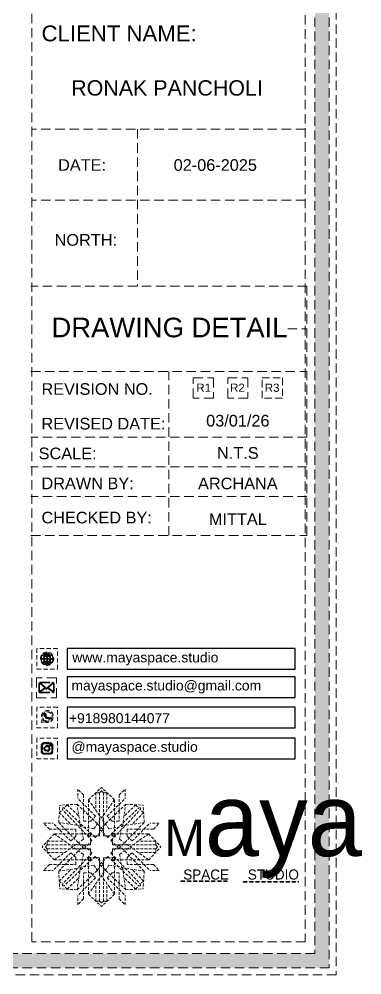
# Model space of a CAD drawing. Header units: millimetres. Extents: x 56222 to 3066687, y -650199 to -121287.
# Drawn here: x 140428.8 to 140465.2, y -185829.8 to -185728.4 of the extents above; entities that cross this region are included whole.
import ezdxf
from ezdxf.enums import TextEntityAlignment as Align

# ---------------------------------------------------------------- set-up
doc = ezdxf.new("R2010")
doc.units = ezdxf.units.MM
doc.header["$MEASUREMENT"] = 0
doc.linetypes.add('DASHEDX2', pattern=[1.5, 1, -0.5])
doc.layers.add('Dimension', color=10, linetype='DASHEDX2', lineweight=20)
doc.layers.add('NAME PLATE', color=7, linetype='Continuous', lineweight=25)
doc.styles.add('Arial', font='arial.ttf')
doc.styles.get("Standard").update_dxf_attribs({"font": 'arial.ttf', "height": 6})

# ---------------------------------------------------------------- blocks, each defined once
blk = doc.blocks.new('FSFSF')
at = {"color": 42, "lineweight": 5, "true_color": 0xe0ac11}
for p, q in [((28600.03, 143.51), (28600.03, 140.16)), ((28602.15, 141.41), (28600.03, 143.51)), ((28603.86, 139.69), (28608.58, 144.08)), ((28607.9, 142.22), (28606.58, 142.22)), ((28606.58, 142.22), (28606.58, 135.84)), ((28607.9, 142.22), (28608.58, 142.85)), ((28607.9, 142.22), (28607.9, 126.58)), ((28613.31, 139.69), (28608.58, 144.08)), ((28609.27, 142.22), (28608.59, 142.85)), ((28609.27, 142.22), (28609.27, 126.58)), ((28609.27, 142.22), (28610.59, 142.22)), ((28610.59, 142.22), (28610.59, 135.84)), ((28615.02, 141.41), (28617.14, 143.51)), ((28617.14, 143.51), (28617.14, 140.16)), ((28606.47, 133.76), (28600.03, 140.16)), ((28602.15, 141.41), (28602.15, 131.95)), ((28603.86, 126.58), (28603.86, 139.69)), ((28603.86, 139.69), (28608.58, 133.02)), ((28613.31, 139.69), (28608.59, 133.02)), ((28610.7, 133.76), (28617.14, 140.16)), ((28613.31, 126.58), (28613.31, 139.69)), ((28615.02, 141.41), (28615.02, 131.95)), ((28593.19, 131.45), (28593.54, 137.71)), ((28593.39, 135), (28594.56, 136.12)), ((28593.39, 135), (28597.6, 130.78)), ((28599.8, 138.06), (28593.54, 137.71)), ((28595.12, 136.69), (28594.53, 136.69)), ((28594.56, 136.12), (28594.56, 136.71)), ((28605.17, 124.98), (28594.56, 136.12)), ((28596.24, 137.86), (28595.12, 136.69)), ((28606.27, 126.08), (28595.12, 136.69)), ((28596.24, 137.86), (28600.47, 133.65)), ((28601.03, 130), (28599.8, 138.06)), ((28599.8, 138.05), (28608.58, 129.56)), ((28617.37, 138.05), (28608.59, 129.56)), ((28610.9, 126.08), (28622.05, 136.69)), ((28612.02, 124.98), (28622.62, 136.12)), ((28616.14, 130), (28617.37, 138.06)), ((28620.93, 137.86), (28616.7, 133.65)), ((28617.37, 138.06), (28623.63, 137.71)), ((28623.8, 135), (28619.59, 130.78)), ((28620.93, 137.86), (28622.05, 136.69)), ((28622.05, 136.69), (28622.64, 136.69)), ((28622.62, 136.12), (28622.62, 136.71)), ((28623.8, 135), (28622.62, 136.12)), ((28624, 131.45), (28623.65, 137.71)), ((28587.73, 131.22), (28591.08, 131.22)), ((28589.84, 129.1), (28587.73, 131.22)), ((28597.49, 124.78), (28591.08, 131.22)), ((28593.19, 131.45), (28601.69, 122.67)), ((28601.25, 130.22), (28593.19, 131.45)), ((28604.75, 131.95), (28602.15, 131.95)), ((28606.47, 133.76), (28604.75, 131.95)), ((28605.86, 129.18), (28608.58, 133.02)), ((28611.31, 129.18), (28608.59, 133.02)), ((28610.7, 133.76), (28612.42, 131.95)), ((28612.42, 131.95), (28615.02, 131.95)), ((28623.99, 131.45), (28615.5, 122.67)), ((28615.94, 130.22), (28624, 131.45)), ((28619.7, 124.78), (28626.1, 131.22)), ((28629.45, 131.22), (28626.1, 131.22)), ((28627.34, 129.1), (28629.45, 131.22)), ((28589.84, 129.1), (28599.29, 129.1)), ((28599.29, 126.5), (28599.29, 129.1)), ((28605.86, 129.18), (28601.03, 130)), ((28602.07, 125.39), (28601.25, 130.22)), ((28606.27, 126.08), (28608.58, 128.27)), ((28607.9, 128.92), (28608.58, 129.56)), ((28607.9, 128.92), (28608.58, 128.27)), ((28609.27, 128.92), (28608.59, 129.56)), ((28609.27, 128.92), (28608.59, 128.27)), ((28610.9, 126.08), (28608.59, 128.27)), ((28611.31, 129.18), (28616.14, 130)), ((28615.12, 125.39), (28615.94, 130.22)), ((28627.34, 129.1), (28617.89, 129.1)), ((28617.89, 126.5), (28617.89, 129.1)), ((28591.56, 127.39), (28587.17, 122.66)), ((28589.03, 123.35), (28589.03, 124.67)), ((28589.03, 124.67), (28595.4, 124.67)), ((28604.66, 127.39), (28591.56, 127.39)), ((28591.56, 127.39), (28598.23, 122.67)), ((28597.49, 124.78), (28599.29, 126.5)), ((28602.07, 125.39), (28598.23, 122.67)), ((28605.17, 124.98), (28602.97, 122.67)), ((28603.68, 126.54), (28603.68, 127.39)), ((28604.66, 126.54), (28603.68, 126.54)), ((28604.71, 127.57), (28603.86, 127.57)), ((28607.9, 126.58), (28603.86, 126.58)), ((28604.66, 123.35), (28604.66, 127.39)), ((28604.7, 126.58), (28604.71, 127.57)), ((28609.27, 126.58), (28613.31, 126.58)), ((28612.02, 124.98), (28614.21, 122.67)), ((28612.46, 126.58), (28612.46, 127.57)), ((28612.46, 127.57), (28613.31, 127.57)), ((28612.52, 123.35), (28612.52, 127.39)), ((28612.52, 127.39), (28625.63, 127.39)), ((28612.52, 126.54), (28613.51, 126.54)), ((28613.51, 126.54), (28613.51, 127.39)), ((28615.12, 125.39), (28618.96, 122.67)), ((28619.7, 124.78), (28617.89, 126.5)), ((28625.63, 127.39), (28618.96, 122.67)), ((28628.16, 124.67), (28621.78, 124.67)), ((28625.63, 127.39), (28630.02, 122.66)), ((28628.16, 123.35), (28628.16, 124.67)), ((28591.56, 117.94), (28587.17, 122.66)), ((28589.03, 123.35), (28588.4, 122.67)), ((28589.03, 121.98), (28588.4, 122.65)), ((28589.03, 123.35), (28604.66, 123.35)), ((28589.03, 121.98), (28604.66, 121.98)), ((28589.03, 121.98), (28589.03, 120.66)), ((28591.56, 117.94), (28598.23, 122.65)), ((28593.19, 113.88), (28601.69, 122.65)), ((28602.07, 119.94), (28598.23, 122.65)), ((28602.33, 123.35), (28601.69, 122.67)), ((28602.33, 121.98), (28601.69, 122.65)), ((28602.33, 123.35), (28602.97, 122.67)), ((28602.33, 121.98), (28602.97, 122.65)), ((28605.17, 120.35), (28602.97, 122.65)), ((28604.66, 121.98), (28604.66, 117.94)), ((28612.02, 120.35), (28614.21, 122.65)), ((28628.16, 123.35), (28612.52, 123.35)), ((28612.52, 121.98), (28612.52, 117.94)), ((28628.16, 121.98), (28612.52, 121.98)), ((28614.85, 123.35), (28614.21, 122.67)), ((28614.85, 121.98), (28614.21, 122.65)), ((28614.85, 123.35), (28615.5, 122.67)), ((28614.85, 121.98), (28615.5, 122.65)), ((28615.12, 119.94), (28618.96, 122.65)), ((28623.99, 113.88), (28615.5, 122.65)), ((28625.63, 117.94), (28618.96, 122.65)), ((28625.63, 117.94), (28630.02, 122.66)), ((28628.16, 123.35), (28628.78, 122.67)), ((28628.16, 121.98), (28628.78, 122.65)), ((28628.16, 121.98), (28628.16, 120.66)), ((28589.03, 120.66), (28595.4, 120.66)), ((28597.49, 120.54), (28591.08, 114.11)), ((28604.66, 117.94), (28591.56, 117.94)), ((28605.17, 120.35), (28594.56, 109.2)), ((28606.27, 119.15), (28595.12, 108.54)), ((28597.49, 120.54), (28599.29, 118.83)), ((28599.29, 118.83), (28599.29, 116.23)), ((28602.07, 119.94), (28601.25, 115.1)), ((28604.66, 118.78), (28603.68, 118.78)), ((28603.68, 118.78), (28603.68, 117.94)), ((28607.9, 118.65), (28603.86, 118.65)), ((28603.86, 118.65), (28603.86, 105.54)), ((28604.71, 117.66), (28603.86, 117.66)), ((28604.7, 118.65), (28604.71, 117.66)), ((28606.27, 119.15), (28608.58, 116.96)), ((28607.9, 103.01), (28607.9, 118.65)), ((28610.9, 119.15), (28608.59, 116.96)), ((28609.27, 118.65), (28613.31, 118.65)), ((28609.27, 103.01), (28609.27, 118.65)), ((28610.9, 119.15), (28622.05, 108.54)), ((28612.02, 120.35), (28622.62, 109.2)), ((28612.46, 118.65), (28612.46, 117.66)), ((28612.46, 117.66), (28613.31, 117.66)), ((28612.52, 118.78), (28613.51, 118.78)), ((28612.52, 117.94), (28625.63, 117.94)), ((28613.31, 118.65), (28613.31, 105.54)), ((28613.51, 118.78), (28613.51, 117.94)), ((28615.12, 119.94), (28615.94, 115.1)), ((28619.7, 120.54), (28617.89, 118.83)), ((28617.89, 118.83), (28617.89, 116.23)), ((28619.7, 120.54), (28626.1, 114.11)), ((28628.16, 120.66), (28621.78, 120.66)), ((28589.84, 116.23), (28587.73, 114.11)), ((28587.73, 114.11), (28591.08, 114.11)), ((28589.84, 116.23), (28599.29, 116.23)), ((28601.25, 115.1), (28593.19, 113.87)), ((28593.39, 110.32), (28597.6, 114.55)), ((28599.8, 107.17), (28608.58, 115.67)), ((28601.03, 115.23), (28599.8, 107.17)), ((28605.86, 116.05), (28601.03, 115.23)), ((28605.86, 116.05), (28608.58, 112.21)), ((28607.9, 116.31), (28608.58, 116.96)), ((28607.9, 116.31), (28608.58, 115.67)), ((28609.27, 116.31), (28608.59, 116.96)), ((28609.27, 116.31), (28608.59, 115.67)), ((28611.31, 116.05), (28608.59, 112.21)), ((28617.37, 107.17), (28608.59, 115.67)), ((28611.31, 116.05), (28616.14, 115.23)), ((28615.94, 115.1), (28624, 113.87)), ((28616.14, 115.23), (28617.37, 107.17)), ((28627.34, 116.23), (28617.89, 116.23)), ((28623.8, 110.32), (28619.59, 114.55)), ((28629.45, 114.11), (28626.1, 114.11)), ((28627.34, 116.23), (28629.45, 114.11)), ((28593.19, 113.87), (28593.54, 107.62)), ((28596.24, 107.37), (28600.47, 111.58)), ((28606.47, 111.47), (28600.03, 105.07)), ((28602.15, 103.82), (28602.15, 113.27)), ((28604.75, 113.27), (28602.15, 113.27)), ((28603.86, 105.54), (28608.58, 112.21)), ((28606.47, 111.47), (28604.75, 113.27)), ((28613.31, 105.54), (28608.59, 112.21)), ((28610.7, 111.47), (28612.42, 113.27)), ((28610.7, 111.47), (28617.14, 105.07)), ((28612.42, 113.27), (28615.02, 113.27)), ((28615.02, 103.82), (28615.02, 113.27)), ((28620.93, 107.37), (28616.7, 111.58)), ((28624, 113.87), (28623.65, 107.62)), ((28593.39, 110.32), (28594.56, 109.2)), ((28599.8, 107.17), (28593.54, 107.52)), ((28595.12, 108.54), (28594.53, 108.54)), ((28594.56, 109.2), (28594.56, 108.61)), ((28596.24, 107.37), (28595.12, 108.54)), ((28606.58, 103.01), (28606.58, 109.38)), ((28610.59, 103.01), (28610.59, 109.38)), ((28617.37, 107.17), (28623.63, 107.52)), ((28620.93, 107.37), (28622.05, 108.54)), ((28622.05, 108.54), (28622.64, 108.54)), ((28623.8, 110.32), (28622.62, 109.2)), ((28622.62, 109.2), (28622.62, 108.61)), ((28600.03, 101.71), (28600.03, 105.07)), ((28602.15, 103.82), (28600.03, 101.71)), ((28603.86, 105.54), (28608.58, 101.15)), ((28613.31, 105.54), (28608.58, 101.15)), ((28615.02, 103.82), (28617.14, 101.71)), ((28617.14, 101.71), (28617.14, 105.07)), ((28607.9, 103.01), (28606.58, 103.01)), ((28607.9, 103.01), (28608.58, 102.38)), ((28609.27, 103.01), (28608.59, 102.38)), ((28609.27, 103.01), (28610.59, 103.01))]:
    blk.add_line(p, q, dxfattribs=at)
blk = doc.blocks.new('hgwg')
at = {"layer": 'Dimension', "true_color": 0xd39e00}
h = blk.add_hatch(color=42, dxfattribs=at)
h.dxf.hatch_style = 1
h.paths.add_polyline_path([(27505.71, 45.05), (27494.27, 45.05), (27494.27, 44.9), (27505.71, 44.9)])
h = blk.add_hatch(color=42, dxfattribs=at)
h.dxf.hatch_style = 1
h.paths.add_polyline_path([(27523.3, 44.9), (27509.68, 44.9), (27509.68, 44.75), (27523.3, 44.75)])
at = {"layer": 'Dimension', "color": 42, "true_color": 0xd39e00}
for p, q in [((27494.27, 45.05), (27505.71, 45.05)), ((27494.27, 44.9), (27494.27, 45.05)), ((27505.71, 45.05), (27505.71, 44.9)), ((27494.27, 44.9), (27505.71, 44.9)), ((27509.68, 44.9), (27523.3, 44.9)), ((27509.68, 44.9), (27509.68, 44.75)), ((27509.68, 44.75), (27523.3, 44.75)), ((27523.3, 44.75), (27523.3, 44.9))]:
    blk.add_line(p, q, dxfattribs=at)
at = {"layer": 'Dimension', "color": 42, "true_color": 0xd39e00, "attachment_point": 1}
for s, width, insert, char_height in [('{\\fCinzel|b0|i0|c0|p2;\\H1.5x;M\\fAmsterdam One|b0|i0|c0|p2;\\H2x;aya}', 85.3277, (27490.17, 69.17), 6), ('{\\fCinzel|b0|i0|c0|p0;SPACE     STUDIO}', 66.129, (27494.83, 47.86), 2.5)]:
    blk.add_mtext_dynamic_manual_height_columns(s, width=width, gutter_width=30, heights=[0], dxfattribs=dict(at, insert=insert, char_height=char_height))
blk = doc.blocks.new('aggerg')
at = {"layer": 'Dimension', "color": 42, "true_color": 0xd39e00}
blk.add_lwpolyline([(-1.41, 1.41), (1.41, 1.41), (1.41, -1.41), (-1.41, -1.41)], close=True, dxfattribs=at)
at = {"layer": 'NAME PLATE', "lineweight": 0, "insert": (-0.03, 0.62), "char_height": 1.151, "width": 2.2458, "attachment_point": 2, "style": 'Arial'}
blk.add_mtext('R3', dxfattribs=at)
blk = doc.blocks.new('QEGW4TG')
at = {"layer": 'Dimension', "true_color": 0x000000}
h = blk.add_hatch(color=18, dxfattribs=at)
h.dxf.hatch_style = 1
h.paths.add_polyline_path([(2.69, 1.93, 0.170513), (2.95, 1.97, 0.190337), (3.11, 2.18, 0.316231), (3.07, 2.28), (2.79, 2.37, 0.273721), (2.69, 2.34, 0.040749), (2.63, 2.27, -0.441282), (2.53, 2.25, -0.11828), (2.06, 2.64, -0.441282), (2.07, 2.74, 0.040749), (2.13, 2.81, 0.290083), (2.14, 2.92), (2.01, 3.18, 0.316231), (1.91, 3.2, 0.190337), (1.73, 3, 0.170513), (1.72, 2.74, 0.252784)], flags=0)
h.paths.add_polyline_path([(1.19, 1.98), (1.03, 1.3, 0.550912), (1.11, 1.23), (1.75, 1.39, 6.344125)])
h.paths.add_polyline_path([(1.81, 1.7), (1.4, 1.6), (1.5, 2.03, -9.071339)], flags=16)
h.paths.add_polyline_path([(3.11, 2.16, -0.17811), (2.95, 1.97, -0.170513), (2.69, 1.93, -0.252784), (1.72, 2.74, -0.170513), (1.73, 3, -0.17811), (1.89, 3.19, -0.370089), (2.01, 3.18), (2.14, 2.92, -0.307185), (2.13, 2.8, -0.041087), (2.06, 2.73, 0.321676), (2.05, 2.65, 0.126524), (2.55, 2.24, 0.312216), (2.62, 2.26, -0.041087), (2.68, 2.34, -0.290673), (2.79, 2.37), (3.07, 2.28, -0.370089)], flags=0)
h = blk.add_hatch(color=18, dxfattribs=at)
h.dxf.hatch_style = 1
h.paths.add_polyline_path([(2.79, 2.37, 0.273721), (2.69, 2.34, 0.040749), (2.63, 2.27, -0.441282), (2.53, 2.25, -0.11828), (2.06, 2.64, -0.441282), (2.07, 2.74, 0.040749), (2.13, 2.81, 0.290083), (2.14, 2.92), (2.01, 3.18, 0.316231), (1.91, 3.2, 0.190337), (1.73, 3, 0.170513), (1.72, 2.74, 0.252784), (2.69, 1.93, 0.170513), (2.95, 1.97, 0.190337), (3.11, 2.18, 0.316231), (3.07, 2.28)])
for p, q in [((2.01, 3.18), (2.14, 2.92)), ((3.07, 2.28), (2.8, 2.36)), ((1.19, 1.98), (1.03, 1.3)), ((1.1, 1.23), (1.75, 1.39)), ((1.5, 2.03), (1.4, 1.6)), ((1.4, 1.6), (1.81, 1.7))]:
    blk.add_line(p, q)
blk.add_lwpolyline([(0, 0), (4.68, 0), (4.68, 4.68), (0, 4.68)], close=True)
for centre, radius, start, end in [((2.39, 2.56), 1.34, 241.4727, 205.6422), ((2.39, 2.56), 1.04, 235.9962, 210.8333), ((2.09, 2.87), 0.39, 159.7007, 198.4072), ((2.96, 3.23), 1.33, 201.4218, 258.1669), ((2.07, 2.87), 0.364, 118.9685, 159.3648), ((1.94, 3.12), 0.0896, 41.8985, 123.1344), ((2.11, 2.68), 0.066, 135.9932, 224.8892), ((1.67, 3.16), 0.586, 312.4617, 321.8728), ((3.12, 3.42), 1.31, 216.5455, 243.5279), ((2.05, 2.87), 0.104, 320.3924, 28.6971), ((2.57, 2.3), 0.066, 234.2482, 323.1441), ((3.11, 1.94), 0.586, 137.2645, 146.6756), ((2.76, 2.27), 0.104, 70.4402, 138.745), ((2.76, 2.29), 0.364, 299.7725, 340.1688), ((3.03, 2.2), 0.0896, 336.0029, 57.2388), ((1.09, 1.29), 0.0598, 164.8483, 282.1458), ((2.75, 2.31), 0.39, 260.7301, 299.4366)]:
    blk.add_arc(centre, radius, start, end)
blk = doc.blocks.new('ASGERG')
at = {"layer": 'Dimension', "true_color": 0x000000}
h = blk.add_hatch(color=18, dxfattribs=at)
h.dxf.hatch_style = 1
h.paths.add_polyline_path([(0.99, 1.7, 0.353872), (1.69, 1.03), (2.96, 1.03, 0.353872), (3.66, 1.7), (3.66, 2.99, 0.353872), (2.96, 3.67), (1.69, 3.67, 0.353872), (0.99, 2.99)])
h.paths.add_polyline_path([(1.27, 2.97, -0.353872), (1.72, 3.4), (2.94, 3.4, -0.353872), (3.38, 2.97), (3.38, 1.72, -0.353872), (2.94, 1.3), (1.72, 1.3, -0.353872), (1.27, 1.72)], flags=16)
h.paths.add_polyline_path([(3.02, 2.35, -1), (1.64, 2.35, -1)], flags=0)
h.paths.add_polyline_path([(2.74, 2.35, -1), (1.92, 2.35, -1)], flags=0)
h.paths.add_polyline_path([(2.86, 3.02, -1), (3.19, 3.02, -1)], flags=0)
h.paths.add_polyline_path([(1.64, 2.35, 1), (3.02, 2.35, 1)], flags=0)
h = blk.add_hatch(color=18, dxfattribs=at)
h.dxf.hatch_style = 1
h.paths.add_polyline_path([(1.64, 2.35, 1), (3.02, 2.35, 1)])
h.paths.add_polyline_path([(2.74, 2.35, -1), (1.92, 2.35, -1)], flags=16)
h = blk.add_hatch(color=18, dxfattribs=at)
h.dxf.hatch_style = 1
h.paths.add_polyline_path([(3.19, 3.02, 1), (2.86, 3.02, 1)])
for p, q in [((0.99, 2.99), (0.99, 1.7)), ((1.27, 2.97), (1.27, 1.72)), ((1.69, 3.67), (2.96, 3.67)), ((2.94, 3.4), (1.72, 3.4)), ((3.38, 2.97), (3.38, 1.72)), ((3.66, 2.99), (3.66, 1.7)), ((1.69, 1.03), (2.96, 1.03)), ((2.94, 1.3), (1.72, 1.3))]:
    blk.add_line(p, q)
blk.add_lwpolyline([(0, 0), (4.68, 0), (4.68, 4.68), (0, 4.68)], close=True)
for centre, radius in [((2.33, 2.35), 0.694), ((2.33, 2.35), 0.414), ((3.02, 3.02), 0.168)]:
    blk.add_circle(centre, radius)
for centre, radius, start, end in [((1.76, 2.89), 0.778, 94.8631, 172.8127), ((1.76, 2.91), 0.491, 94.8631, 172.8127), ((2.9, 2.91), 0.491, 7.1873, 85.1369), ((2.89, 2.89), 0.778, 7.1873, 85.1369), ((1.76, 1.8), 0.778, 187.1873, 265.1369), ((1.76, 1.78), 0.491, 187.1873, 265.1369), ((2.9, 1.78), 0.491, 274.8631, 352.8127), ((2.89, 1.8), 0.778, 274.8631, 352.8127)]:
    blk.add_arc(centre, radius, start, end)
blk = doc.blocks.new('DTGWEGEARG')
at = {"layer": 'Dimension', "true_color": 0x000000}
h = blk.add_hatch(color=18, dxfattribs=at)
h.dxf.hatch_style = 1
h.paths.add_polyline_path([(3.83, 2.34, 1), (0.85, 2.34, 1)])
h.paths.add_polyline_path([(2.51, 1.01, 0.105795), (2.96, 1.58, -0.055205), (3.3, 1.41, -0.169822)], flags=16)
h.paths.add_polyline_path([(2.41, 1.12), (2.41, 1.69, -0.058279), (2.81, 1.63, -0.103353)], flags=16)
h.paths.add_polyline_path([(2.26, 1.13, -0.101741), (1.87, 1.63, -0.057171), (2.26, 1.69)], flags=16)
h.paths.add_polyline_path([(2.17, 1.01, -0.169822), (1.38, 1.41, -0.055205), (1.72, 1.58, 0.105795)], flags=16)
h.paths.add_polyline_path([(3.02, 1.72, 0.081336), (3.13, 2.27), (3.68, 2.27, -0.152069), (3.4, 1.52, 0.05687)], flags=16)
h.paths.add_polyline_path([(2.87, 1.77, 0.061945), (2.41, 1.84), (2.41, 2.27), (2.98, 2.27, -0.081344)], flags=16)
h.paths.add_polyline_path([(2.26, 1.84, 0.060923), (1.8, 1.77, -0.081344), (1.7, 2.27), (2.26, 2.27)], flags=16)
h.paths.add_polyline_path([(1.66, 1.72, 0.05687), (1.28, 1.52, -0.152069), (1, 2.27), (1.55, 2.27, 0.081336)], flags=16)
h.paths.add_polyline_path([(2.41, 2.42), (2.41, 2.83, 0.061945), (2.87, 2.91, -0.080009), (2.98, 2.42)], flags=16)
h.paths.add_polyline_path([(3.13, 2.42, 0.080116), (3.02, 2.96, 0.05687), (3.4, 3.16, 0.028258), (3.3, 3.27, -0.055205), (2.96, 3.1, 0.105795), (2.51, 3.67, -0.36029), (3.68, 2.42)], flags=16)
h.paths.add_polyline_path([(2.26, 2.42), (1.7, 2.42, -0.080009), (1.8, 2.91, 0.060923), (2.26, 2.84)], flags=16)
h.paths.add_polyline_path([(1.55, 2.42), (1, 2.42, -0.150466), (1.28, 3.16, 0.05687), (1.66, 2.96, 0.080116)], flags=16)
h.paths.add_polyline_path([(2.41, 2.98), (2.41, 3.56, -0.103353), (2.81, 3.05, -0.058279)], flags=16)
h.paths.add_polyline_path([(2.26, 2.99, -0.057171), (1.87, 3.05, -0.101741), (2.26, 3.55)], flags=16)
h.paths.add_polyline_path([(1.72, 3.1, -0.055205), (1.38, 3.27, -0.169822), (2.17, 3.67, 0.105795)], flags=16)
blk.add_lwpolyline([(0, 0), (4.68, 0), (4.68, 4.68), (0, 4.68)], close=True)
at = {"layer": 'Dimension', "color": 18, "true_color": 0x000000}
for p, q in [((1, 2.42), (1.55, 2.42)), ((1, 2.27), (1.55, 2.27)), ((1.7, 2.42), (2.26, 2.42)), ((1.7, 2.27), (2.26, 2.27)), ((2.26, 3.55), (2.26, 2.99)), ((2.26, 2.84), (2.26, 2.42)), ((2.26, 2.27), (2.26, 1.84)), ((2.41, 3.56), (2.41, 2.98)), ((2.41, 2.83), (2.41, 2.42)), ((2.41, 2.42), (2.98, 2.42)), ((2.41, 2.27), (2.98, 2.27)), ((2.41, 2.27), (2.41, 1.84)), ((3.13, 2.42), (3.68, 2.42)), ((3.13, 2.27), (3.68, 2.27)), ((2.26, 1.69), (2.26, 1.13)), ((2.41, 1.69), (2.41, 1.12))]:
    blk.add_line(p, q, dxfattribs=at)
blk.add_circle((2.34, 2.34), 1.49, dxfattribs=at)
for centre, radius, start, end in [((2.34, 2.34), 1.34, 142.3819, 176.6093), ((2.34, 2.34), 1.34, 183.0315, 217.6181), ((2.34, 4.74), 1.9, 236.1399, 249.1595), ((2.34, 2.34), 1.34, 97.3549, 135.9073), ((2.34, 4.74), 1.75, 236.7417, 249.3811), ((3.28, 2.34), 1.73, 159.0567, 177.3789), ((3.28, 2.34), 1.73, 182.3435, 200.9433), ((3.28, 2.34), 1.58, 158.8325, 177.1302), ((3.28, 2.34), 1.58, 182.5658, 201.1675), ((3.28, 2.34), 1.73, 129.9301, 154.0867), ((2.34, 4.74), 1.9, 253.6799, 267.6253), ((3.28, 2.34), 1.58, 130.1073, 153.3446), ((2.34, 4.74), 1.75, 254.3336, 267.422), ((1.4, 2.34), 1.58, 26.6554, 50.2584), ((2.34, 4.74), 1.75, 272.3248, 285.6664), ((2.34, 4.74), 1.9, 272.1415, 286.3201), ((2.34, 2.34), 1.34, 3.3907, 82.6451), ((1.4, 2.34), 1.73, 25.9133, 50.0699), ((1.4, 2.34), 1.58, 2.8698, 21.1675), ((1.4, 2.34), 1.58, 338.8325, 357.4342), ((2.34, 4.74), 1.75, 290.6189, 303.2583), ((2.34, 4.74), 1.9, 290.8405, 303.8601), ((1.4, 2.34), 1.73, 2.6211, 20.9433), ((1.4, 2.34), 1.73, 339.0567, 357.6565), ((2.34, 2.34), 1.34, 322.3819, 356.9685), ((2.34, -0.06), 1.9, 110.8405, 123.8601), ((2.34, -0.06), 1.75, 110.6189, 123.2583), ((2.34, 2.34), 1.34, 224.0927, 262.6451), ((3.28, 2.34), 1.73, 205.9133, 230.0699), ((2.34, -0.06), 1.9, 92.3747, 106.3201), ((2.34, -0.06), 1.75, 92.578, 105.6664), ((3.28, 2.34), 1.58, 206.6554, 229.8927), ((2.34, -0.06), 1.9, 73.6799, 87.8585), ((2.34, -0.06), 1.75, 74.3336, 87.6752), ((1.4, 2.34), 1.58, 309.7416, 333.3446), ((1.4, 2.34), 1.73, 309.9301, 334.0867), ((2.34, 2.34), 1.34, 277.3549, 315.9073), ((2.34, -0.06), 1.75, 56.7417, 69.3811), ((2.34, -0.06), 1.9, 56.1399, 69.1595)]:
    blk.add_arc(centre, radius, start, end, dxfattribs=at)

msp = doc.modelspace()

# ---------------------------------------------------------------- hatches: boundary and pattern name
at = {"layer": 'Dimension', "true_color": 0xd39e00}
h = msp.add_hatch(color=42, dxfattribs=at)
h.paths.add_polyline_path([(140245.89, -185829.08), (140461.69, -185829.08), (140461.69, -185677.19), (140245.89, -185677.19)])
h.paths.add_polyline_path([(140247.41, -185827.57), (140460.18, -185827.57), (140460.18, -185678.7), (140247.41, -185678.7)], flags=16)
at = {"layer": 'Dimension', "true_color": 0x000000}
h = msp.add_hatch(color=18, dxfattribs=at)
h.dxf.hatch_style = 1
h.paths.add_polyline_path([(140432.36, -185799.9, 0.414214), (140432.52, -185799.74), (140432.52, -185798.94, 0.414214), (140432.36, -185798.78), (140431.08, -185798.78, 0.414214), (140430.92, -185798.94), (140430.92, -185799.74, 0.414214), (140431.08, -185799.9)])
h.paths.add_polyline_path([(140431.84, -185799.42), (140432.43, -185799.81, -0.198912), (140432.36, -185799.84), (140431.08, -185799.84, -0.198912), (140431.01, -185799.81), (140431.6, -185799.42), (140431.72, -185799.53)], flags=16)
h.paths.add_polyline_path([(140431.72, -185799.45), (140431.07, -185798.84, -0.028783), (140431.08, -185798.84), (140432.36, -185798.84, -0.028783), (140432.37, -185798.84)], flags=16)
h.paths.add_polyline_path([(140431.88, -185799.38), (140432.43, -185798.87, -0.202482), (140432.46, -185798.94), (140432.46, -185799.74, -0.043076), (140432.46, -185799.76)], flags=16)
h.paths.add_polyline_path([(140431.55, -185799.38), (140430.98, -185799.76, -0.043076), (140430.98, -185799.74), (140430.98, -185798.94, -0.202482), (140431.01, -185798.87)], flags=16)

# ---------------------------------------------------------------- linework, layer by layer
at = {"color": 18, "true_color": 0x000000, "elevation": -0.13}
for points in [[(140433.91, -185797.39), (140458.09, -185797.39), (140458.09, -185795.18), (140433.91, -185795.18)], [(140433.91, -185800.4), (140458.09, -185800.4), (140458.09, -185798.19), (140433.91, -185798.19)], [(140433.92, -185803.62), (140458.09, -185803.62), (140458.09, -185801.41), (140433.92, -185801.41)], [(140433.91, -185806.91), (140458.09, -185806.91), (140458.09, -185804.7), (140433.91, -185804.7)]]:
    msp.add_lwpolyline(points, close=True, dxfattribs=at)
at = {"layer": 'Dimension', "color": 42, "true_color": 0xd39e00}
for p, q in [((140459.15, -185740.06, -0.13), (140430.15, -185740.06, -0.13)), ((140441.37, -185740.06, -0.13), (140441.37, -185756.71, -0.13)), ((140459.15, -185747.6, -0.13), (140430.15, -185747.6, -0.13)), ((140459.33, -185756.71, -0.13), (140430.07, -185756.71, -0.13)), ((140459.33, -185756.71, -0.13), (140459.33, -185783.21, -0.13)), ((140457.31, -185761.25, -0.13), (140459.33, -185761.25, -0.13)), ((140430.07, -185765.79, -0.13), (140459.33, -185765.79, -0.13)), ((140444.7, -185783.21, -0.13), (140444.7, -185765.79, -0.13)), ((140459.33, -185772.76, -0.13), (140430.07, -185772.76, -0.13)), ((140459.33, -185775.9, -0.13), (140430.07, -185775.9, -0.13)), ((140459.33, -185779.04, -0.13), (140430.07, -185779.04, -0.13)), ((140430.07, -185783.21, -0.13), (140459.33, -185783.21, -0.13))]:
    msp.add_line(p, q, dxfattribs=at)
at = {"layer": 'Dimension', "color": 18, "true_color": 0x000000}
for p, q in [((140431.08, -185798.78, -0.13), (140432.36, -185798.78, -0.13)), ((140430.92, -185798.94, -0.13), (140430.92, -185799.74, -0.13)), ((140430.98, -185798.94, -0.13), (140430.98, -185799.74, -0.13)), ((140430.98, -185799.76, -0.13), (140431.55, -185799.38, -0.13)), ((140431.01, -185798.87, -0.13), (140431.55, -185799.38, -0.13)), ((140431.01, -185799.81, -0.13), (140431.6, -185799.42, -0.13)), ((140431.07, -185798.84, -0.13), (140431.72, -185799.45, -0.13)), ((140431.08, -185798.84, -0.13), (140432.36, -185798.84, -0.13)), ((140431.08, -185799.84, -0.13), (140432.36, -185799.84, -0.13)), ((140431.6, -185799.42, -0.13), (140431.72, -185799.53, -0.13)), ((140431.72, -185799.45, -0.13), (140432.37, -185798.84, -0.13)), ((140431.72, -185799.53, -0.13), (140431.84, -185799.42, -0.13)), ((140432.43, -185799.81, -0.13), (140431.84, -185799.42, -0.13)), ((140431.88, -185799.38, -0.13), (140432.43, -185798.87, -0.13)), ((140432.46, -185799.76, -0.13), (140431.88, -185799.38, -0.13)), ((140432.46, -185798.94, -0.13), (140432.46, -185799.74, -0.13)), ((140432.52, -185798.94, -0.13), (140432.52, -185799.74, -0.13)), ((140431.08, -185799.9, -0.13), (140432.36, -185799.9, -0.13))]:
    msp.add_line(p, q, dxfattribs=at)
at = {"layer": 'Dimension', "color": 42, "true_color": 0xd39e00, "elevation": -0.13}
for points in [[(140245.13, -185676.43), (140462.45, -185676.43), (140462.45, -185829.84), (140245.13, -185829.84)], [(140245.89, -185677.19), (140461.69, -185677.19), (140461.69, -185829.08), (140245.89, -185829.08)], [(140247.41, -185678.7), (140460.18, -185678.7), (140460.18, -185827.57), (140247.41, -185827.57)], [(140430.15, -185826.32), (140430.15, -185679.95), (140459.15, -185679.95), (140459.15, -185826.32)], [(140447.29, -185766.47), (140449.42, -185766.47), (140449.42, -185768.6), (140447.29, -185768.6)], [(140450.94, -185766.47), (140453.08, -185766.47), (140453.08, -185768.6), (140450.94, -185768.6)]]:
    msp.add_lwpolyline(points, close=True, dxfattribs=at)
at = {"layer": 'Dimension', "elevation": -0.13}
msp.add_lwpolyline([(140430.67, -185800.42), (140432.77, -185800.42), (140432.77, -185798.32), (140430.67, -185798.32)], close=True, dxfattribs=at)
at = {"layer": 'Dimension', "color": 18, "true_color": 0x000000}
for centre, radius, start, end in [((140431.08, -185798.94, -0.13), 0.161, 90, 180), ((140432.36, -185798.94, -0.13), 0.161, 0, 90), ((140431.08, -185799.74, -0.13), 0.161, 180, 270), ((140431.08, -185798.94, -0.13), 0.101, 134.2135, 180), ((140431.08, -185799.74, -0.13), 0.101, 180, 189.8662), ((140431.08, -185799.74, -0.13), 0.101, 225, 270), ((140431.08, -185798.94, -0.13), 0.101, 90, 96.5948), ((140432.36, -185798.94, -0.13), 0.101, 83.4052, 90), ((140432.36, -185799.74, -0.13), 0.161, 270, 0), ((140432.36, -185799.74, -0.13), 0.101, 270, 315), ((140432.36, -185798.94, -0.13), 0.101, 0, 45.7865), ((140432.36, -185799.74, -0.13), 0.101, 350.1338, 0)]:
    msp.add_arc(centre, radius, start, end, dxfattribs=at)

# ---------------------------------------------------------------- block references
at = {"layer": 'Dimension', "xscale": 0.4724364242621037, "yscale": 0.4724364242621037, "zscale": 0.4724364242621037}
msp.add_blockref('DTGWEGEARG', (140430.68, -185797.39, -0.13), dxfattribs=at)
at = {"layer": 'Dimension', "color": 42, "true_color": 0xd39e00}
for name, p, xscale, yscale, zscale in [('QEGW4TG', (140430.69, -185803.62, -0.13), 0.4724364242621037, 0.4724364242621037, 0.4724364242621037), ('ASGERG', (140430.68, -185806.91, -0.13), 0.4724364242621037, 0.4724364242621037, 0.4724364242621037), ('FSFSF', (132029.01, -185852.3, -0.13), 0.2939165204362355, 0.2939165204362355, 0.2939165204362355), ('hgwg', (128653.01, -185839.18, -0.13), 0.4289245009191567, 0.4289245009191567, 0.4289245009191567)]:
    msp.add_blockref(name, p, dxfattribs=dict(at, xscale=xscale, yscale=yscale, zscale=zscale))
at = {"layer": 'NAME PLATE', "xscale": 0.7572682486063869, "yscale": 0.7572682486063869, "zscale": 0.7572682486063869}
msp.add_blockref('aggerg', (140455.67, -185767.54, -0.13), dxfattribs=at)

# ---------------------------------------------------------------- texts
at = {"color": 18, "true_color": 0x000000, "char_height": 1.0564, "attachment_point": 1}
for s, width, gutter_width, insert in [('www.mayaspace.studio', 7.0939, 5.93, (140434.45, -185795.61, -0.13)), ('mayaspace.studio@gmail.com', 4.4256, 3.7, (140434.37, -185798.59, -0.13)), ('+918980144077', 17.258, 3.7, (140434.1, -185802.06, -0.13)), ('@mayaspace.studio', 4.4256, 3.7, (140434.37, -185805.1, -0.13))]:
    msp.add_mtext_dynamic_manual_height_columns(s, width=width, gutter_width=gutter_width, heights=[0], dxfattribs=dict(at, insert=insert))
at = {"layer": 'NAME PLATE', "style": 'Arial'}
for s, height, p in [('CLIENT NAME:', 1.6823, (140439.42, -185730.73, -0.13)), ('RONAK PANCHOLI    ', 1.6262, (140445.76, -185736.49, -0.21)), ('DATE:', 1.236, (140435.49, -185744.48, -0.13)), ('02-06-2025', 1.236, (140449.62, -185744.48, -0.13)), ('NORTH:', 1.236, (140435.89, -185752.43, -0.13)), ('DRAWING DETAIL', 2.0798, (140444.76, -185762.15, -0.13)), ('REVISION NO.', 1.236, (140437.09, -185768.26, -0.13)), ('REVISED DATE: ', 1.236, (140438, -185771.94, -0.13)), ('SCALE:', 1.236, (140433.96, -185775.1, -0.13)), ('DRAWN BY:', 1.236, (140436.08, -185778.28, -0.13)), ('ARCHANA', 1.236, (140452.01, -185778.29, -0.13)), ('CHECKED BY:', 1.236, (140437.04, -185781.91, -0.13)), ('MITTAL', 1.236, (140452.01, -185782.07, -0.13))]:
    msp.add_text(s, height=height, dxfattribs=at).set_placement(p, align=Align.CENTER)
for s, p in [('R1', (140447.61, -185767.94, -0.13)), ('R2', (140451.19, -185767.94, -0.13))]:
    msp.add_text(s, height=0.871, dxfattribs=at).set_placement(p)
at = {"layer": 'NAME PLATE', "lineweight": 0, "char_height": 1.236, "attachment_point": 2, "style": 'Arial'}
for s, insert, width in [('03/01/26', (140452.01, -185770.39, -0.13), 10.7118), ('N.T.S', (140452.01, -185773.81, -0.13), 2.4124)]:
    msp.add_mtext(s, dxfattribs=dict(at, insert=insert, width=width))

doc.saveas('drawing.dxf')
